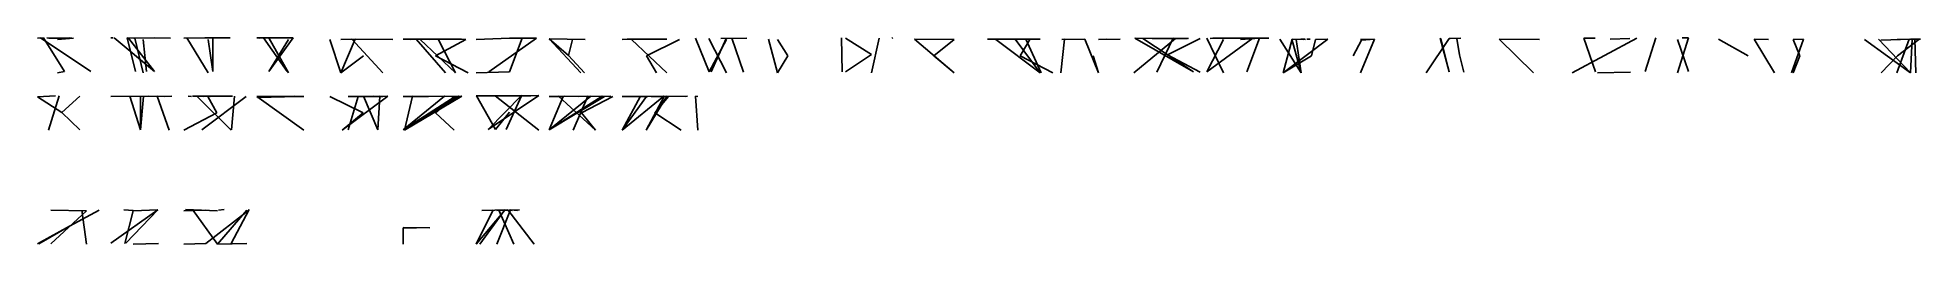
# Model space of a CAD drawing. Header units: metres. Extents: x 0 to 56.1, y -5.1 to 1.1.
import ezdxf

# ---------------------------------------------------------------- set-up
doc = ezdxf.new("R2010")
doc.units = ezdxf.units.M

msp = doc.modelspace()

# ---------------------------------------------------------------- linework, layer by layer
at = {"layer": 'MCD_Layer_0'}
for p, q in [((0, 1.035583), (0.175781, 1.045593)), ((0, 1.035583), (0.175781, 1.045593)), ((0.100586, 1.036194), (0.082031, 1.042084)), ((0.100586, 1.036194), (0.082031, 1.042084)), ((0.100586, 1.036194), (0.082031, 1.042084)), ((1.582031, 0.039764), (0.082031, 1.042084)), ((0.796875, 0.039764), (0.175781, 1.045593)), ((0.796875, 0.039764), (0.175781, 1.045593)), ((0.796875, 1.039764), (0.275391, 1.042664)), ((0.796875, 1.039764), (0.275391, 1.042664)), ((0.796875, 1.039764), (0.332031, 1.032227)), ((0.796875, 1.039764), (0.332031, 1.032227)), ((1.063477, 1.035431), (0.589844, 0.999969)), ((1.063477, 1.035431), (0.589844, 0.999969)), ((0.796875, 1.039764), (0.94043, 1.04483)), ((0.796875, 1.039764), (0.94043, 1.04483)), ((0.796875, 1.039764), (1.019531, 1.040527)), ((0.796875, 1.039764), (1.019531, 1.040527)), ((2.176563, 1.042389), (2.249316, 1.047302)), ((3.480273, 0.042419), (2.275684, 1.047089)), ((3.480273, 0.042419), (2.275684, 1.047089)), ((2.916309, 0.038849), (2.663379, 1.048248)), ((2.916309, 0.038849), (2.663379, 1.048248)), ((3.954395, 1.038879), (2.663379, 1.048248)), ((3.954395, 1.038879), (2.663379, 1.048248)), ((3.480273, 0.042419), (2.710254, 1.036469)), ((3.480273, 0.042419), (2.710254, 1.036469)), ((3.479785, 1.042419), (2.858691, 1.036499)), ((2.890918, 1.038879), (3.139941, 0)), ((2.890918, 1.038879), (3.139941, 0)), ((3.244434, 0.039764), (3.139941, 0.999939)), ((3.244434, 0.039764), (3.139941, 0.999939)), ((5.21543, 1.044556), (4.353125, 1.039429)), ((5.21543, 1.044556), (4.353125, 1.039429)), ((4.447852, 1.040985), (5.079688, 0)), ((4.447852, 1.040985), (5.079688, 0)), ((5.21543, 1.044556), (4.977148, 1.049225)), ((5.21543, 1.044556), (4.977148, 1.049225)), ((5.21543, 0.044556), (5.079688, 1)), ((5.21543, 0.044556), (5.079688, 1)), ((5.21543, 0.044556), (5.222266, 1.050415)), ((5.21543, 0.044556), (5.222266, 1.050415)), ((5.737891, 1.041107), (5.222266, 1.050415)), ((5.737891, 1.041107), (5.222266, 1.050415)), ((6.529688, 1.044586), (7.610254, 1.050415)), ((6.613184, 1.03952), (6.727441, 1.046875)), ((7.428125, 0.044525), (6.727441, 1.046875)), ((6.88418, 1.044525), (7.467676, 0)), ((6.884668, 0.044525), (7.610254, 1.050415)), ((6.884668, 0.044525), (7.610254, 1.050415)), ((6.884668, 0.044525), (7.467676, 1)), ((6.884668, 0.044525), (7.467676, 1)), ((9.032422, 0), (8.70625, 0.998077)), ((9.032422, 0), (9.45332, 1.00589)), ((9.032422, 0), (9.45332, 1.00589)), ((9.032422, 1), (9.45332, 1.00589)), ((9.032422, 0), (9.45332, 1.003937)), ((10.280469, 0), (9.35957, 1.00238)), ((10.575391, 0.994354), (9.35957, 1.00238)), ((12.625977, 1.00351), (10.882812, 1.008209)), ((11.106445, 0.999207), (12.118164, 1.005096)), ((11.106445, 0.999207), (12.118164, 1.005096)), ((11.106445, 0.999207), (11.868164, 1.003906)), ((12.143555, 0), (11.270508, 1.009369)), ((12.143555, 0), (11.270508, 1.009369)), ((12.75293, 0.999268), (11.270508, 1.009369)), ((12.75293, 0.999268), (11.270508, 1.009369)), ((12.448242, 0.00354), (11.395508, 0.998413)), ((12.448242, 0.00354), (11.395508, 0.998413)), ((12.448242, 1.00354), (11.668945, 0.998352)), ((12.448242, 1.00354), (11.668945, 0.998352)), ((12.75293, 0.999268), (11.848633, 0.513306)), ((12.75293, 0.999268), (11.848633, 0.513306)), ((12.448242, 0.00354), (11.924805, 1.008423)), ((12.448242, 0.00354), (11.924805, 1.008423)), ((12.448242, 1.00354), (12.118164, 1.005096)), ((12.448242, 1.00354), (12.118164, 1.005096)), ((14.052539, 1.03479), (13.059375, 1)), ((13.443164, 0.03479), (14.85332, 1.03714)), ((14.052539, 0.03479), (14.434863, 1.04068)), ((14.052539, 1.03479), (14.434863, 1.04068)), ((14.052539, 1.03479), (14.85332, 1.03714)), ((15.814063, 0.515656), (15.235938, 1.011719)), ((16.18125, 0), (15.235938, 1.011719)), ((16.310156, 0.999664), (15.235938, 1.011719)), ((15.935156, 1.000183), (15.814063, 0.515656)), ((18.739648, 1.00354), (17.4125, 0.998474)), ((18.739648, 1.00354), (17.4125, 0.998474)), ((18.739648, 1.00354), (17.560938, 1.009369)), ((18.738672, 0.00354), (17.685938, 0.998413)), ((19.117578, 1.000824), (18.139063, 0.513306)), ((19.117578, 1.000824), (18.139063, 0.513306)), ((19.996289, 0.029297), (19.589063, 1.035156)), ((19.995313, 1.029297), (20.514844, 0)), ((19.996289, 0.029297), (20.514844, 1)), ((20.056836, 0.029297), (20.510938, 1.030853)), ((20.349805, 1.029236), (21.123242, 1.035156)), ((21.022656, 0.026672), (20.679883, 1.03186)), ((22.032227, 0), (21.765625, 1.005859)), ((22.032227, 1), (22.34375, 0.509796)), ((23.958789, 0.031067), (23.942188, 1.041962)), ((23.958789, 0.031067), (23.942188, 1.041962)), ((24.062305, 1.036102), (24.833789, 0.545868)), ((24.833789, 0), (25.067188, 1.038666)), ((24.833789, 0), (25.067188, 1.038666)), ((25.443164, 1.031036), (25.476367, 1.041962)), ((25.443164, 1.031036), (25.476367, 1.041962)), ((27.296484, 0), (26.11875, 1.005829)), ((27.296484, 1), (26.11875, 1.005829)), ((27.296484, 0), (26.11875, 1.005829)), ((27.296484, 1), (26.696875, 0.509766)), ((27.296484, 1), (26.696875, 0.509766)), ((29.860742, 1.002716), (28.295313, 1.007385)), ((29.860742, 1.002716), (28.295313, 1.007385)), ((29.860742, 1.002716), (28.53457, 0.99765)), ((29.860742, 1.002716), (28.53457, 0.99765)), ((29.862695, 0.002716), (28.53457, 0.99765)), ((29.862695, 0.002716), (28.53457, 0.99765)), ((29.862695, 0.002716), (29.116602, 1.007202)), ((29.862695, 0.002716), (29.116602, 1.007202)), ((29.198633, 0.999207), (29.437891, 1.008575)), ((29.198633, 0.999207), (29.437891, 1.008575)), ((29.554102, 0.999176), (29.261133, 0.512482)), ((29.554102, 0.999176), (29.261133, 0.512482)), ((29.886133, 0.000061), (29.437891, 1.008575)), ((29.886133, 0.000061), (29.437891, 1.008575)), ((30.471875, 0), (30.583203, 1.001923)), ((30.501172, 0.99649), (31.185742, 1.005829)), ((30.501172, 0.99649), (31.185742, 1.005829)), ((30.501172, 0.99649), (30.583203, 1.001923)), ((30.501172, 0.99649), (30.583203, 1.001923)), ((31.598828, 0), (31.185742, 1.005829)), ((31.598828, 0), (31.185742, 1.005829)), ((31.596875, 1), (31.840039, 1.004883)), ((31.596875, 1), (31.840039, 1.004883)), ((31.596875, 1), (32.244336, 1.002716)), ((31.596875, 1), (32.244336, 1.002716)), ((33.894531, 1.029907), (32.648438, 0)), ((34.425781, 0.029816), (32.682617, 1.034515)), ((34.425781, 0.029816), (32.682617, 1.034515)), ((34.248047, 1.029846), (32.682617, 1.034515)), ((34.248047, 1.029846), (32.682617, 1.034515)), ((34.425781, 0.029816), (32.921875, 1.02478)), ((34.425781, 0.029816), (32.921875, 1.02478)), ((34.248047, 1.029846), (33.195312, 1.024719)), ((34.248047, 1.029846), (33.195312, 1.024719)), ((33.335938, 0.027008), (33.825195, 1.035706)), ((33.335938, 0.027008), (33.825195, 1.035706)), ((33.589844, 1.026337), (33.636719, 1.025452)), ((34.625, 1.02713), (33.648438, 0.539612)), ((34.625, 1.02713), (33.648438, 0.539612)), ((34.273438, 1.027191), (33.825195, 1.035706)), ((34.273438, 1.027191), (33.825195, 1.035706)), ((34.825, 1.032959), (35.323047, 0)), ((34.826953, 0.032959), (36.198535, 1.038818)), ((34.826953, 0.032959), (36.198535, 1.038818)), ((34.826953, 0.032959), (35.323047, 1)), ((34.924609, 1.029419), (36.198535, 1.038818)), ((34.924609, 1.029419), (36.198535, 1.038818)), ((35.002734, 1.032928), (35.254688, 1.037628)), ((35.002734, 1.032928), (35.254688, 1.037628)), ((35.002734, 1.032928), (36.673633, 1.035889)), ((35.002734, 1.032928), (36.673633, 1.035889)), ((35.276172, 1.029358), (36.397266, 1.034912)), ((35.276172, 1.029358), (36.397266, 1.034912)), ((35.823047, 0.994324), (36.397266, 1.034912)), ((36.020313, 0.032959), (36.397266, 1.034912)), ((37.629492, 0.002716), (37.001563, 1.007202)), ((37.629492, 0.002716), (37.001563, 1.007202)), ((37.096289, 0), (37.361914, 1.008575)), ((37.096289, 0), (37.361914, 1.008575)), ((37.096289, 0), (38.430273, 1.004669)), ((37.096289, 0), (38.430273, 1.004669)), ((37.629492, 0.002716), (37.352148, 1.005463)), ((37.629492, 0.002716), (37.352148, 1.005463)), ((37.701758, 0.999268), (37.361914, 1.008575)), ((37.701758, 0.999268), (37.361914, 1.008575)), ((37.629492, 0.002716), (37.486914, 0.99762)), ((37.627539, 1.002716), (37.760352, 0.997559)), ((37.627539, 1.002716), (37.760352, 0.997559)), ((37.627539, 1.002716), (37.738867, 1.002716)), ((37.627539, 1.002716), (37.738867, 1.002716)), ((37.805273, 1.002686), (37.905859, 1.007416)), ((38.057227, 0.999237), (37.940039, 0.512512)), ((38.057227, 0.999237), (37.940039, 0.512512)), ((38.057227, 0.999237), (38.430273, 1.004669)), ((38.057227, 0.999237), (38.430273, 1.004669)), ((39.428125, 0.97702), (39.178125, 0.509857)), ((39.398828, 0), (39.820703, 1.005951)), ((39.398828, 1), (39.820703, 1.005951)), ((39.428125, 0.97702), (39.820703, 1.005951)), ((42.042188, 1.029816), (41.354688, 0)), ((42.044141, 0.029816), (41.776563, 1.035675)), ((42.044141, 0.029816), (41.796094, 1.025574)), ((42.044141, 0.029816), (41.796094, 1.025574)), ((42.042188, 1.029816), (42.394238, 1.035736)), ((42.042188, 1.029816), (42.069531, 1.025513)), ((42.272656, 1.027893), (42.354688, 0.539612)), ((42.272656, 1.027893), (42.354688, 0.539612)), ((44.556641, 0), (43.53125, 1.005859)), ((44.734375, 0.999969), (43.53125, 1.005859)), ((45.707813, 0), (47.635547, 1.035522)), ((45.707813, 0), (47.635547, 1.035522)), ((46.397266, 0.033875), (46.049121, 1.039764)), ((46.395313, 1.033875), (46.049121, 1.039764)), ((47.426563, 1.027954), (46.832813, 1.009155)), ((47.426563, 1.027954), (46.832813, 1.009155)), ((47.884375, 0.044525), (48.192969, 1.050385)), ((49.171484, 1.044556), (48.839453, 0)), ((49.171484, 0.044556), (48.839453, 1)), ((49.171484, 1.044556), (48.982031, 1.050415)), ((50.952539, 0.509796), (50.060938, 1.001984)), ((50.952539, 0.509796), (50.060938, 1.001984)), ((50.952539, 0.509796), (50.060938, 1.001984)), ((51.729883, 0), (51.129297, 1.00589)), ((51.552148, 1.000031), (51.129297, 1.00589)), ((52.2375, 0), (52.595898, 1.00592)), ((52.292188, 1.000031), (52.595898, 1.00592)), ((52.292188, 1.000031), (52.595898, 1.00592)), ((52.292188, 1.000031), (52.4875, 0.509827)), ((55.779785, 0.002716), (54.414063, 0.994537)), ((55.779785, 0.002716), (54.414063, 0.994537)), ((55.779785, 0.002716), (54.828125, 1.004272)), ((55.779785, 1.002716), (54.898438, 0.973236)), ((55.37207, 0.000031), (55.739258, 1.005463)), ((55.37207, 0.000031), (55.739258, 1.005463)), ((55.779785, 1.002716), (55.390625, 0.994415)), ((56.033203, 1.000732), (55.398438, 0.513275)), ((56.033203, 1.000732), (55.398438, 0.513275)), ((56.033203, 1.000732), (55.739258, 1.005463)), ((56.033203, 1.000732), (55.739258, 1.005463)), ((55.779785, 1.002716), (55.910156, 1.00351)), ((55.779785, 1.002716), (55.910156, 1.00351)), ((55.779785, 1.002716), (56.076172, 1.001953)), ((55.779785, 0.002716), (55.832031, 1.001984)), ((55.779785, 0.002716), (55.832031, 1.001984)), ((55.937012, 0), (55.910156, 1.00351)), ((55.937012, 0), (55.910156, 1.00351)), ((56.033203, 1.000732), (55.910156, 1.00351)), ((56.033203, 1.000732), (55.910156, 1.00351)), ((0.796875, 0.039764), (0.589844, 0)), ((0.796875, 0.039764), (0.589844, 0)), ((9.032422, 0), (9.702344, 0.509827)), ((12.827148, 0.000824), (11.848633, 0.513306)), ((12.827148, 0.000824), (11.848633, 0.513306)), ((14.052539, 0.03479), (13.059375, 0)), ((16.288672, 0.000122), (15.814063, 0.515656)), ((18.433984, 0), (18.139063, 0.513306)), ((18.433984, 0), (18.139063, 0.513306)), ((22.032227, 0), (22.34375, 0.509796)), ((22.032227, 0), (22.34375, 0.509796)), ((24.062305, 0.036102), (24.833789, 0.545868)), ((27.296484, 0), (26.696875, 0.509766)), ((30.241602, 0), (29.261133, 0.512482)), ((30.241602, 0), (29.261133, 0.512482)), ((31.598828, 0), (31.434766, 0.509766)), ((34.625, 0.02713), (33.648438, 0.539612)), ((34.625, 0.02713), (33.648438, 0.539612)), ((37.096289, 0), (37.940039, 0.512512)), ((37.096289, 0), (37.940039, 0.512512)), ((42.475781, 0.026337), (42.354688, 0.539612)), ((42.475781, 0.026337), (42.354688, 0.539612)), ((47.442188, 0.027954), (46.457813, 0.006134)), ((47.442188, 0.027954), (46.457813, 0.006134)), ((52.292188, 0.000031), (52.4875, 0.509827)), ((52.292188, 0.000031), (52.4875, 0.509827)), ((54.904297, 0.000824), (55.398438, 0.513275)), ((54.904297, 0.000824), (55.398438, 0.513275)), ((0, -0.712665), (0.53418, -0.682117)), ((0, -0.712665), (0.53418, -0.682117)), ((0, -0.712665), (0.71875, -1.178149)), ((0.324219, -1.7), (0.636719, -0.682483)), ((1.257812, -0.69408), (0.71875, -1.178149)), ((2.176563, -0.695789), (3.998828, -0.690356)), ((2.176563, -0.695789), (3.998828, -0.690356)), ((2.176563, -0.695789), (3.29082, -0.692096)), ((2.176563, -0.695789), (3.29082, -0.692096)), ((3.058398, -1.69585), (2.743945, -0.690173)), ((3.058398, -1.69585), (3.157031, -0.696948)), ((3.058398, -1.69585), (3.157031, -0.696948)), ((3.058887, -0.69585), (3.063281, -1.18526)), ((3.791797, -0.699237), (3.56377, -0.689166)), ((3.791797, -0.699237), (3.56377, -0.689166)), ((3.912891, -1.7), (3.56377, -0.689166)), ((3.912891, -1.7), (3.56377, -0.689166)), ((4.577734, -0.698291), (4.479102, -0.689899)), ((4.577734, -0.698291), (4.479102, -0.689899)), ((4.889746, -0.693195), (4.609961, -0.687518)), ((4.889746, -0.693195), (4.609961, -0.687518)), ((4.889746, -0.693195), (4.677344, -0.691669)), ((4.889746, -0.693195), (4.677344, -0.691669)), ((4.945898, -0.696674), (4.74375, -0.686572)), ((4.945898, -0.696674), (4.74375, -0.686572)), ((5.761328, -1.69942), (4.74375, -0.686572)), ((5.761328, -1.69942), (4.74375, -0.686572)), ((4.889746, -0.693195), (5.799414, -0.688892)), ((4.889746, -0.693195), (5.799414, -0.688892)), ((4.889746, -0.693195), (5.148047, -0.698322)), ((4.889746, -0.693195), (5.148047, -0.698322)), ((4.889746, -1.693195), (6.206641, -0.696735)), ((5.067969, -0.697437), (5.335547, -1.182635)), ((5.067969, -0.697437), (5.335547, -1.182635)), ((5.77207, -1.693225), (5.864844, -0.687701)), ((7.925684, -0.7), (6.529688, -0.700336)), ((7.925195, -1.7), (6.529688, -0.700336)), ((7.925195, -1.7), (6.529688, -0.700336)), ((7.764063, -0.70174), (6.547266, -0.73006)), ((7.764063, -0.70174), (7.658594, -0.693317)), ((7.764063, -0.70174), (7.658594, -0.693317)), ((8.70625, -0.699329), (9.690625, -1.18587)), ((8.70625, -0.699329), (9.690625, -1.18587)), ((9.067578, -1.7), (10.42793, -0.693103)), ((9.067578, -1.7), (10.42793, -0.693103)), ((9.244336, -0.696429), (10.014844, -0.69411)), ((9.244336, -0.696429), (10.014844, -0.69411)), ((9.244336, -0.696429), (10.284375, -0.702899)), ((9.244336, -0.696429), (10.284375, -0.702899)), ((9.245313, -1.696429), (9.542188, -0.703113)), ((9.411328, -0.699054), (10.42793, -0.693103)), ((9.411328, -0.699054), (10.42793, -0.693103)), ((10.128125, -1.69646), (9.710156, -0.694446)), ((10.128125, -1.69646), (9.710156, -0.694446)), ((9.971875, -0.696704), (10.191113, -0.689777)), ((10.128125, -1.69646), (10.191113, -0.689777)), ((10.128125, -1.69646), (10.191113, -0.689777)), ((10.882812, -0.69649), (12.123047, -0.690814)), ((10.882812, -0.69649), (12.544922, -0.694171)), ((10.882812, -0.69649), (12.544922, -0.694171)), ((10.882812, -0.69649), (11.642578, -0.700702)), ((10.882812, -0.69649), (11.642578, -0.700702)), ((10.883789, -1.69649), (12.114258, -0.691028)), ((10.883789, -1.69649), (12.114258, -0.691028)), ((10.883789, -1.69649), (12.544922, -0.694171)), ((10.883789, -1.69649), (12.435547, -0.700854)), ((10.883789, -1.69649), (12.435547, -0.700854)), ((10.923828, -1.7), (11.161133, -0.689868)), ((10.923828, -1.7), (11.161133, -0.689868)), ((10.923828, -1.7), (12.636719, -0.692981)), ((10.923828, -1.7), (12.636719, -0.692981)), ((11.066406, -0.700671), (11.161133, -0.689868)), ((11.066406, -0.700671), (11.161133, -0.689868)), ((11.583984, -0.700763), (12.636719, -0.692981)), ((11.583984, -0.700763), (12.636719, -0.692981)), ((12.404297, -0.699908), (11.849609, -1.185931)), ((12.404297, -0.699908), (11.849609, -1.185931)), ((13.059375, -0.682788), (14.687305, -0.676013)), ((13.059375, -0.682788), (14.687305, -0.676013)), ((13.635547, -1.685474), (13.067188, -0.680438)), ((13.635547, -1.685474), (13.067188, -0.680438)), ((13.116016, -0.685382), (14.408008, -0.677997)), ((13.419727, -0.68056), (14.40752, -0.674091)), ((13.419727, -0.68056), (14.40752, -0.674091)), ((13.419727, -1.68056), (14.40752, -0.674091)), ((13.419727, -1.68056), (14.40752, -0.674091)), ((13.419727, -0.68056), (14.932422, -0.674884)), ((13.419727, -0.68056), (14.932422, -0.674884)), ((13.419727, -1.68056), (14.932422, -0.674884)), ((14.926563, -1.7), (13.631641, -0.677417)), ((14.926563, -1.7), (13.631641, -0.677417)), ((13.953906, -1.6823), (14.408008, -0.677997)), ((15.235938, -1.697253), (16.476172, -0.691577)), ((15.235938, -1.697253), (16.476172, -0.691577)), ((15.235938, -1.697253), (16.813086, -0.693164)), ((15.235938, -1.697253), (16.813086, -0.693164)), ((15.235938, -1.697253), (16.880469, -0.695361)), ((15.235938, -1.697253), (16.880469, -0.695361)), ((15.235938, -1.697253), (15.648047, -0.703998)), ((15.235938, -1.697253), (15.648047, -0.703998)), ((15.236914, -0.697253), (17.074805, -0.691608)), ((15.236914, -0.697253), (17.074805, -0.691608)), ((15.236914, -0.697253), (16.813086, -0.693164)), ((15.236914, -0.697253), (16.813086, -0.693164)), ((15.236914, -0.697253), (15.683203, -0.695331)), ((15.236914, -0.697253), (15.683203, -0.695331)), ((15.236914, -0.697253), (15.648047, -0.703998)), ((15.236914, -0.697253), (15.648047, -0.703998)), ((15.437109, -0.699176), (16.382422, -0.693927)), ((15.437109, -0.699176), (16.382422, -0.693927)), ((15.437109, -0.699176), (16.382422, -0.693927)), ((16.612891, -1.7), (15.514258, -0.690631)), ((16.612891, -1.7), (15.514258, -0.690631)), ((16.097266, -0.699939), (15.514258, -0.690631)), ((16.097266, -0.699939), (15.514258, -0.690631)), ((15.950781, -1.699268), (16.382422, -0.693927)), ((15.950781, -1.699268), (16.382422, -0.693927)), ((15.950781, -1.699268), (16.382422, -0.693927)), ((17.134375, -0.700092), (16.202734, -1.186694)), ((17.134375, -0.700092), (16.202734, -1.186694)), ((17.4125, -1.697833), (18.651758, -0.692157)), ((17.4125, -1.697833), (18.651758, -0.692157)), ((17.4125, -1.697833), (17.959375, -0.694507)), ((17.4125, -1.697833), (17.959375, -0.694507)), ((17.4125, -1.697833), (18.137109, -0.702899)), ((17.413477, -0.697833), (18.651758, -0.692157)), ((17.413477, -0.697833), (18.651758, -0.692157)), ((17.413477, -0.697833), (19.351953, -0.69469)), ((17.413477, -0.697833), (18.172266, -0.702045)), ((17.413477, -0.697833), (18.172266, -0.702045)), ((18.129297, -1.699847), (18.735254, -0.69118)), ((18.129297, -1.699847), (18.735254, -0.69118)), ((18.129297, -1.699847), (18.660547, -0.69585)), ((18.129297, -1.699847), (18.660547, -0.69585)), ((18.273828, -0.700519), (18.660547, -0.69585)), ((18.273828, -0.700519), (18.660547, -0.69585)), ((18.791406, -0.70058), (18.379297, -1.187274)), ((18.791406, -0.70058), (18.379297, -1.187274)), ((19.308984, -0.700671), (18.735254, -0.69118)), ((19.308984, -0.700671), (18.735254, -0.69118)), ((19.667188, -1.7), (19.589063, -0.693927)), ((19.667188, -0.7), (19.589063, -0.693927)), ((1.255859, -1.69408), (0.71875, -1.178149)), ((3.058398, -1.69585), (3.063281, -1.18526)), ((3.058398, -1.69585), (3.063281, -1.18526)), ((4.353125, -1.7), (5.335547, -1.182635)), ((4.353125, -1.7), (5.335547, -1.182635)), ((9.067578, -1.7), (9.690625, -1.18587)), ((9.067578, -1.7), (9.690625, -1.18587)), ((12.40625, -1.699908), (11.849609, -1.185931)), ((12.40625, -1.699908), (11.849609, -1.185931)), ((13.635547, -1.685474), (14.051563, -1.170184)), ((16.612891, -1.7), (16.202734, -1.186694)), ((16.612891, -1.7), (16.202734, -1.186694)), ((19.164453, -1.7), (18.379297, -1.187274)), ((19.164453, -1.7), (18.379297, -1.187274)), ((1.453125, -4.105066), (0.390625, -4.08761)), ((1.453125, -4.105066), (0.390625, -4.08761)), ((1.453125, -4.105066), (0.390625, -5.08761)), ((1.453125, -4.105066), (0.390625, -5.08761)), ((1.828125, -4.088068), (0.953125, -4.562494)), ((1.3125, -4.087457), (1.453125, -5.1)), ((1.3125, -4.087457), (1.453125, -5.1)), ((3.582813, -4.074274), (2.176563, -5.067987)), ((2.848438, -4.096277), (2.567188, -4.074396)), ((2.848438, -4.096277), (2.567188, -4.074396)), ((2.848438, -4.100183), (2.598438, -5.074335)), ((2.848438, -4.100183), (2.598438, -5.074335)), ((3.582813, -4.070367), (2.629688, -5.070306)), ((3.582813, -4.070367), (2.629688, -5.070306)), ((3.582813, -4.074274), (2.848438, -4.100031)), ((3.582813, -4.074274), (2.848438, -4.100031)), ((3.582813, -4.074274), (2.848438, -4.100031)), ((5.009375, -4.078851), (4.353125, -4.099908)), ((5.009375, -4.078851), (4.353125, -4.099908)), ((5.353125, -4.1), (4.400977, -4.061639)), ((5.353125, -4.1), (4.400977, -4.061639)), ((5.353125, -5.1), (4.611914, -4.06106)), ((5.353125, -5.1), (4.611914, -4.06106)), ((5.009375, -5.078851), (6.290625, -4.079004)), ((5.353125, -5.1), (6.228125, -4.079309)), ((5.384375, -4.079126), (5.555273, -4.061426)), ((5.384375, -4.079126), (5.555273, -4.061426)), ((5.759375, -5.079431), (6.302344, -4.061456)), ((5.759375, -5.079431), (6.302344, -4.061456)), ((13.059375, -5.094965), (13.566211, -4.07821)), ((13.059375, -5.094965), (13.566211, -4.07821)), ((13.059375, -5.094965), (13.566211, -4.07821)), ((13.059375, -5.094965), (13.912891, -4.079065)), ((13.16875, -5.092981), (13.913867, -4.078455)), ((13.16875, -5.092981), (13.913867, -4.078455)), ((13.23125, -4.092462), (14.000781, -4.078027)), ((13.23125, -4.092462), (14.000781, -4.078027)), ((13.672656, -4.089471), (14.000781, -4.078638)), ((13.672656, -4.089471), (14.000781, -4.078638)), ((13.676563, -5.091119), (14.087695, -4.078241)), ((13.676563, -5.091119), (14.087695, -4.078241)), ((13.739063, -4.090601), (14.348438, -4.078271)), ((13.739063, -4.090601), (14.348438, -4.078271)), ((13.739063, -4.090601), (14.348438, -4.078271)), ((14.184375, -5.1), (13.739063, -4.078638)), ((14.184375, -5.1), (13.739063, -4.078638)), ((14.129688, -4.090784), (13.912891, -4.079065)), ((14.067188, -4.091821), (13.913867, -4.078455)), ((14.067188, -4.091821), (13.913867, -4.078455)), ((14.785938, -5.092767), (14.000781, -4.078027)), ((14.785938, -5.092767), (14.000781, -4.078027)), ((14.29375, -4.095575), (14.087695, -4.078241)), ((14.29375, -4.095575), (14.087695, -4.078241)), ((0, -5.088007), (0.953125, -4.562494)), ((0, -5.088007), (0.953125, -4.562494)), ((0.03125, -5.088007), (0.953125, -4.562494)), ((11.682831, -4.612512), (10.882812, -4.603906)), ((11.682831, -4.612512), (10.882812, -4.603906)), ((11.682831, -4.607629), (10.882812, -4.603906)), ((11.682831, -4.607629), (10.882812, -4.603906)), ((10.882812, -4.605859), (10.882812, -5.1)), ((10.882812, -4.609766), (11.282806, -4.607233)), ((10.882812, -4.609766), (11.282806, -4.607233)), ((3.598438, -5.074274), (2.848438, -5.1)), ((3.598438, -5.074274), (2.848438, -5.1)), ((5.009375, -5.078851), (4.353125, -5.099908)), ((5.009375, -5.078851), (4.353125, -5.099908)), ((5.353125, -5.1), (6.228125, -5.079309)), ((5.353125, -5.1), (6.228125, -5.079309))]:
    msp.add_line(p, q, dxfattribs=at)

doc.saveas('drawing.dxf')
